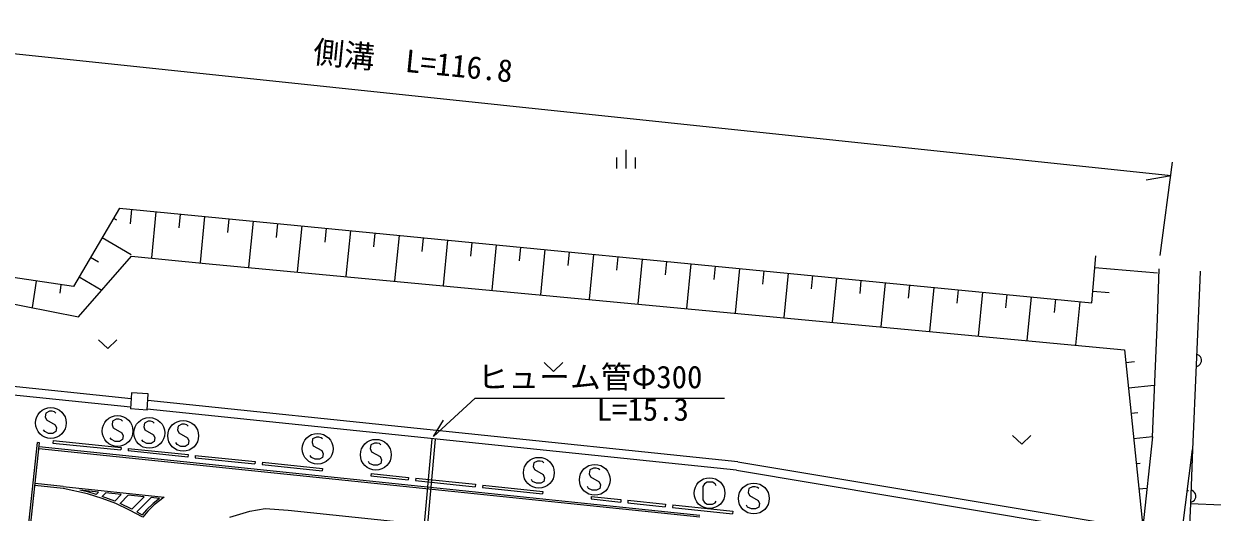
# Model space of a CAD drawing. Units: millimetres, scale not verified. Extents: x 40000 to 680000, y 20000 to 380000.
# Drawn here: x 240227 to 336634, y 279918 to 319579 of the extents above; entities that cross this region are included whole.
import ezdxf
from ezdxf.enums import TextEntityAlignment as Align

# ---------------------------------------------------------------- set-up
doc = ezdxf.new("R2010")
doc.units = ezdxf.units.MM
doc.header["$LTSCALE"] = 1000
for name, color, linetype, lineweight in [('M-BGD', 7, 'Continuous', 25), ('M-BGD-EXST', 7, 'Continuous', 25), ('M-STR-HTXT', 7, 'Continuous', 13), ('M-STR-STRC', 7, 'Continuous', 25)]:
    doc.layers.add(name, color=color, linetype=linetype, lineweight=lineweight)
doc.styles.add('ＭＳ ゴシック', font='')
doc.styles.get('ＭＳ ゴシック').set_extended_font_data('MS Gothic')

msp = doc.modelspace()

# ---------------------------------------------------------------- linework, layer by layer
at = {"layer": 'M-BGD'}
for p, q in [((288313, 308731), (288313, 307831)), ((289063, 309331), (289063, 307831)), ((289813, 308731), (289813, 307831)), ((247984, 304603), (244248, 298238)), ((247517, 303808), (247752, 303670)), ((247984, 304603), (326876, 296918)), ((248971, 304507), (248857, 303340)), ((250943, 304315), (250578, 300565)), ((252915, 304123), (252806, 303000)), ((254887, 303931), (254523, 300192)), ((256860, 303739), (256751, 302619)), ((258832, 303547), (258469, 299819)), ((260804, 303354), (260696, 302238)), ((262777, 303162), (262415, 299446)), ((264749, 302970), (264640, 301857)), ((266721, 302778), (266360, 299073)), ((246583, 302216), (248931, 300838)), ((268694, 302586), (268585, 301476)), ((270666, 302394), (270306, 298700)), ((272638, 302202), (272530, 301095)), ((274610, 302009), (274252, 298327)), ((276583, 301817), (276475, 300714)), ((278555, 301625), (278197, 297954)), ((280527, 301433), (280420, 300334)), ((282500, 301241), (282143, 297582)), ((284472, 301049), (284365, 299953)), ((286444, 300857), (286089, 297209)), ((244663, 295782), (248962, 300717)), ((245649, 300625), (246291, 300248)), ((248962, 300717), (254974, 300122)), ((254974, 300122), (329511, 293105)), ((288416, 300664), (288310, 299572)), ((290389, 300472), (290034, 296836)), ((292361, 300280), (292255, 299191)), ((294333, 300088), (293980, 296463)), ((296306, 299896), (296200, 298810)), ((326876, 296918), (327200, 300749)), ((244248, 298238), (234182, 299747)), ((244715, 299033), (246555, 297954)), ((298278, 299704), (297926, 296090)), ((300250, 299512), (300145, 298429)), ((302222, 299319), (301872, 295717)), ((304195, 299127), (304090, 298048)), ((306167, 298935), (305817, 295344)), ((327119, 299791), (332183, 299363)), ((332194, 295587), (332322, 299690)), ((335649, 299494), (335636, 298750)), ((241228, 298691), (240904, 296529)), ((243242, 298389), (243140, 297712)), ((308139, 298743), (308035, 297668)), ((310112, 298551), (309763, 294971)), ((312084, 298359), (311979, 297287)), ((314056, 298167), (313709, 294599)), ((316028, 297975), (315924, 296906)), ((335636, 298750), (335023, 285012)), ((234560, 297792), (244663, 295782)), ((318001, 297782), (317654, 294226)), ((319973, 297590), (319869, 296525)), ((321945, 297398), (321600, 293853)), ((323918, 297206), (323814, 296144)), ((325890, 297014), (325546, 293480)), ((326957, 297876), (328286, 297763)), ((331786, 286034), (332194, 295587)), ((246283, 293922), (247033, 293202)), ((247033, 293202), (247783, 293922)), ((329511, 293105), (331006, 278733)), ((329617, 292079), (330324, 292152)), ((335476, 292707), (335358, 292752)), ((335573, 292643), (335476, 292707)), ((335669, 292539), (335573, 292643)), ((335724, 292436), (335669, 292539)), ((335707, 292037), (335752, 292155)), ((335759, 292315), (335724, 292436)), ((335752, 292155), (335759, 292315)), ((248885, 288439), (220611, 291338)), ((248936, 289138), (220651, 292038)), ((282446, 292073), (283196, 291353)), ((283196, 291353), (283946, 292073)), ((335314, 291753), (335436, 291788)), ((335436, 291788), (335539, 291844)), ((335539, 291844), (335643, 291939)), ((335643, 291939), (335707, 292037)), ((329831, 290025), (331911, 290242)), ((248972, 289623), (248875, 288310)), ((250326, 289524), (248972, 289623)), ((250230, 288210), (250326, 289524)), ((250230, 288210), (248875, 288310)), ((298048, 283325), (250236, 288292)), ((298142, 284018), (250287, 288990)), ((330045, 287972), (330586, 288028)), ((239485, 268456), (241354, 285575)), ((239634, 268439), (241504, 285559)), ((241504, 285559), (241354, 285575)), ((273337, 285892), (271965, 270667)), ((272265, 270658), (273635, 285861)), ((320426, 286153), (321176, 285433)), ((321176, 285433), (321926, 286153)), ((330258, 285919), (331787, 286078)), ((331786, 286034), (331006, 278733)), ((295059, 279515), (241450, 285072)), ((295074, 279664), (241467, 285221)), ((334200, 278370), (335023, 285012)), ((335023, 285012), (334861, 280594)), ((298142, 284018), (330297, 278646)), ((330472, 283866), (330800, 283900)), ((334886, 283905), (334980, 283893)), ((298048, 283325), (330203, 277952)), ((243411, 281848), (241125, 282096)), ((243427, 281997), (241142, 282245)), ((245384, 281422), (243411, 281848)), ((243427, 281997), (251612, 281150)), ((246290, 281550), (244777, 281707)), ((245422, 281568), (244777, 281707)), ((246090, 281358), (245422, 281568)), ((246290, 281550), (246090, 281358)), ((330685, 281812), (331342, 281881)), ((334612, 281691), (334696, 281680)), ((335014, 281679), (334896, 281724)), ((335112, 281616), (335014, 281679)), ((335208, 281512), (335112, 281616)), ((335264, 281409), (335208, 281512)), ((246589, 281044), (245384, 281422)), ((246583, 281208), (246877, 281489)), ((247605, 280814), (246583, 281208)), ((247694, 280619), (246589, 281044)), ((248137, 281359), (246877, 281489)), ((248137, 281359), (247605, 280814)), ((248815, 280088), (247694, 280619)), ((248707, 281300), (248044, 280619)), ((248992, 280170), (248044, 280619)), ((249990, 281167), (248707, 281300)), ((249990, 281167), (248992, 280170)), ((250567, 281108), (249400, 279942)), ((250711, 280627), (250172, 280116)), ((251231, 281039), (250567, 281108)), ((251231, 281039), (250711, 280627)), ((251612, 281150), (250810, 280513)), ((334861, 280594), (334729, 277437)), ((334857, 280725), (334978, 280760)), ((337379, 280506), (334861, 280594)), ((334978, 280760), (335081, 280816)), ((335081, 280816), (335184, 280912)), ((335184, 280912), (335248, 281010)), ((335248, 281010), (335293, 281128)), ((335299, 281288), (335264, 281409)), ((335293, 281128), (335299, 281288)), ((249882, 279509), (248815, 280088)), ((249400, 279942), (249843, 279701)), ((250172, 280116), (249843, 279701)), ((250283, 280015), (249882, 279509)), ((250810, 280513), (250283, 280015)), ((256948, 279526), (258570, 280017)), ((258570, 280017), (259797, 280214)), ((259797, 280214), (261664, 280087)), ((261664, 280087), (293893, 276740))]:
    msp.add_line(p, q, dxfattribs=at)
at = {"layer": 'M-BGD-EXST'}
for p, q in [((242025, 287968), (241975, 287668)), ((241975, 287668), (242075, 287418)), ((242325, 288118), (242025, 287968)), ((242075, 287418), (242775, 287018)), ((242525, 288118), (242325, 288118)), ((242725, 288068), (242525, 288118)), ((242825, 287968), (242725, 288068)), ((247435, 287315), (247385, 287015)), ((247735, 287465), (247435, 287315)), ((247935, 287465), (247735, 287465)), ((248135, 287415), (247935, 287465)), ((248235, 287315), (248135, 287415)), ((250310, 287310), (250010, 287160)), ((250510, 287310), (250310, 287310)), ((250710, 287260), (250510, 287310)), ((241925, 286468), (241825, 286618)), ((242225, 286318), (241925, 286468)), ((242825, 286468), (242575, 286318)), ((242775, 287018), (242875, 286768)), ((242875, 286768), (242825, 286468)), ((247385, 287015), (247485, 286765)), ((247485, 286765), (248185, 286365)), ((248185, 286365), (248285, 286115)), ((250010, 287160), (249960, 286860)), ((249960, 286860), (250060, 286610)), ((250060, 286610), (250760, 286210)), ((250810, 287160), (250710, 287260)), ((252758, 286920), (252708, 286620)), ((252708, 286620), (252808, 286370)), ((253058, 287070), (252758, 286920)), ((252808, 286370), (253508, 285970)), ((253258, 287070), (253058, 287070)), ((253458, 287020), (253258, 287070)), ((253558, 286920), (253458, 287020)), ((242575, 286318), (242225, 286318)), ((247335, 285815), (247235, 285965)), ((247635, 285665), (247335, 285815)), ((247985, 285665), (247635, 285665)), ((248235, 285815), (247985, 285665)), ((248285, 286115), (248235, 285815)), ((249910, 285660), (249810, 285810)), ((250210, 285510), (249910, 285660)), ((250560, 285510), (250210, 285510)), ((250810, 285660), (250560, 285510)), ((250760, 286210), (250860, 285960)), ((250860, 285960), (250810, 285660)), ((252658, 285420), (252558, 285570)), ((252958, 285270), (252658, 285420)), ((253558, 285420), (253308, 285270)), ((253508, 285970), (253608, 285720)), ((253608, 285720), (253558, 285420)), ((263662, 285872), (263612, 285572)), ((263612, 285572), (263712, 285322)), ((263962, 286022), (263662, 285872)), ((264162, 286022), (263962, 286022)), ((264362, 285972), (264162, 286022)), ((264462, 285872), (264362, 285972)), ((268384, 285387), (268334, 285087)), ((268684, 285537), (268384, 285387)), ((268884, 285537), (268684, 285537)), ((269084, 285487), (268884, 285537)), ((269184, 285387), (269084, 285487)), ((253308, 285270), (252958, 285270)), ((263562, 284372), (263462, 284522)), ((263712, 285322), (264412, 284922)), ((264412, 284922), (264512, 284672)), ((264512, 284672), (264462, 284372)), ((268334, 285087), (268434, 284837)), ((268434, 284837), (269134, 284437)), ((269134, 284437), (269234, 284187)), ((263862, 284222), (263562, 284372)), ((264212, 284222), (263862, 284222)), ((264462, 284372), (264212, 284222)), ((268284, 283887), (268184, 284037)), ((268584, 283737), (268284, 283887)), ((268934, 283737), (268584, 283737)), ((269184, 283887), (268934, 283737)), ((269234, 284187), (269184, 283887)), ((281608, 283926), (281558, 283626)), ((281558, 283626), (281658, 283376)), ((281908, 284076), (281608, 283926)), ((282108, 284076), (281908, 284076)), ((282308, 284026), (282108, 284076)), ((282408, 283926), (282308, 284026)), ((286448, 283500), (286148, 283350)), ((286648, 283500), (286448, 283500)), ((286848, 283450), (286648, 283500)), ((286948, 283350), (286848, 283450)), ((281508, 282426), (281408, 282576)), ((281658, 283376), (282358, 282976)), ((282358, 282976), (282458, 282726)), ((282458, 282726), (282408, 282426)), ((286148, 283350), (286098, 283050)), ((286098, 283050), (286198, 282800)), ((286198, 282800), (286898, 282400)), ((281808, 282276), (281508, 282426)), ((282158, 282276), (281808, 282276)), ((282408, 282426), (282158, 282276)), ((286048, 281850), (285948, 282000)), ((286348, 281700), (286048, 281850)), ((286698, 281700), (286348, 281700)), ((286948, 281850), (286698, 281700)), ((286898, 282400), (286998, 282150)), ((286998, 282150), (286948, 281850)), ((295456, 282222), (295306, 282022)), ((295306, 282022), (295306, 280922)), ((295656, 282372), (295456, 282222)), ((296106, 282372), (295656, 282372)), ((296306, 282222), (296106, 282372)), ((296406, 282072), (296306, 282222)), ((299047, 281835), (298997, 281535)), ((298997, 281535), (299097, 281285)), ((299347, 281985), (299047, 281835)), ((299547, 281985), (299347, 281985)), ((299747, 281935), (299547, 281985)), ((299847, 281835), (299747, 281935)), ((295306, 280922), (295456, 280722)), ((295456, 280722), (295656, 280572)), ((295656, 280572), (296106, 280572)), ((296106, 280572), (296306, 280672)), ((296306, 280672), (296406, 280822)), ((299097, 281285), (299797, 280885)), ((299797, 280885), (299897, 280635)), ((299897, 280635), (299847, 280335)), ((298947, 280335), (298847, 280485)), ((299247, 280185), (298947, 280335)), ((299597, 280185), (299247, 280185)), ((299847, 280335), (299597, 280185))]:
    msp.add_line(p, q, dxfattribs=at)
for centre in [(242425, 287168), (247835, 286515), (250410, 286360), (253158, 286120), (264062, 285072), (268784, 284587), (282008, 283126), (286548, 282550), (295856, 281472), (299447, 281035)]:
    msp.add_circle(centre, 1250, dxfattribs=at)
at = {"layer": 'M-STR-HTXT'}
for p, q in [((333316, 307232), (216065, 319579)), ((332408, 300753), (333412, 308328)), ((333316, 307232), (331268, 306883)), ((273456, 286074), (276844, 289191)), ((276844, 289191), (297071, 289191)), ((273456, 286074), (274276, 287399))]:
    msp.add_line(p, q, dxfattribs=at)
at = {"layer": 'M-STR-STRC'}
for p, q in [((242608, 285733), (242588, 285534)), ((242588, 285534), (248106, 284981)), ((242608, 285733), (248126, 285180)), ((248126, 285180), (248106, 284981)), ((248126, 285180), (248106, 284981)), ((248705, 285096), (248685, 284897)), ((253543, 284403), (248685, 284897)), ((248705, 285096), (253563, 284602)), ((253563, 284602), (253543, 284403)), ((254143, 284536), (254123, 284337)), ((254143, 284536), (259003, 284043)), ((254123, 284337), (258983, 283844)), ((259003, 284043), (258983, 283844)), ((259582, 283984), (259561, 283786)), ((259561, 283786), (264433, 283285)), ((259582, 283984), (264454, 283484)), ((264454, 283484), (264433, 283285)), ((268408, 283076), (268386, 282878)), ((268386, 282878), (271419, 282546)), ((268408, 283076), (271441, 282745)), ((271441, 282745), (271419, 282546)), ((272029, 282697), (272008, 282498)), ((272008, 282498), (276854, 281988)), ((272029, 282697), (276875, 282187)), ((276875, 282187), (276854, 281988)), ((277458, 282127), (277437, 281928)), ((277437, 281928), (282304, 281416)), ((277458, 282127), (282325, 281615)), ((282325, 281615), (282304, 281416)), ((286265, 281194), (286245, 280995)), ((286245, 280995), (288653, 280749)), ((286265, 281194), (288673, 280947)), ((288673, 280947), (288653, 280749)), ((289240, 280894), (289219, 280695)), ((289219, 280695), (292264, 280370)), ((289240, 280894), (292285, 280569)), ((292285, 280569), (292264, 280370)), ((292866, 280513), (292845, 280314)), ((292845, 280314), (297712, 279798)), ((292866, 280513), (297733, 279997)), ((297733, 279997), (297712, 279798))]:
    msp.add_line(p, q, dxfattribs=at)

# ---------------------------------------------------------------- texts
at = {"layer": 'M-STR-HTXT', "style": 'ＭＳ ゴシック'}
msp.add_text('側溝\u3000L=116.8', height=1833, rotation=354.3, dxfattribs=at).set_placement((263584, 315877), align=Align.BOTTOM_LEFT)
for s, p in [('ヒューム管Φ300', (277035, 289435)), ('L=15.3', (286697, 286796))]:
    msp.add_text(s, height=1833, dxfattribs=at).set_placement(p, align=Align.BOTTOM_LEFT)

doc.saveas('drawing.dxf')
